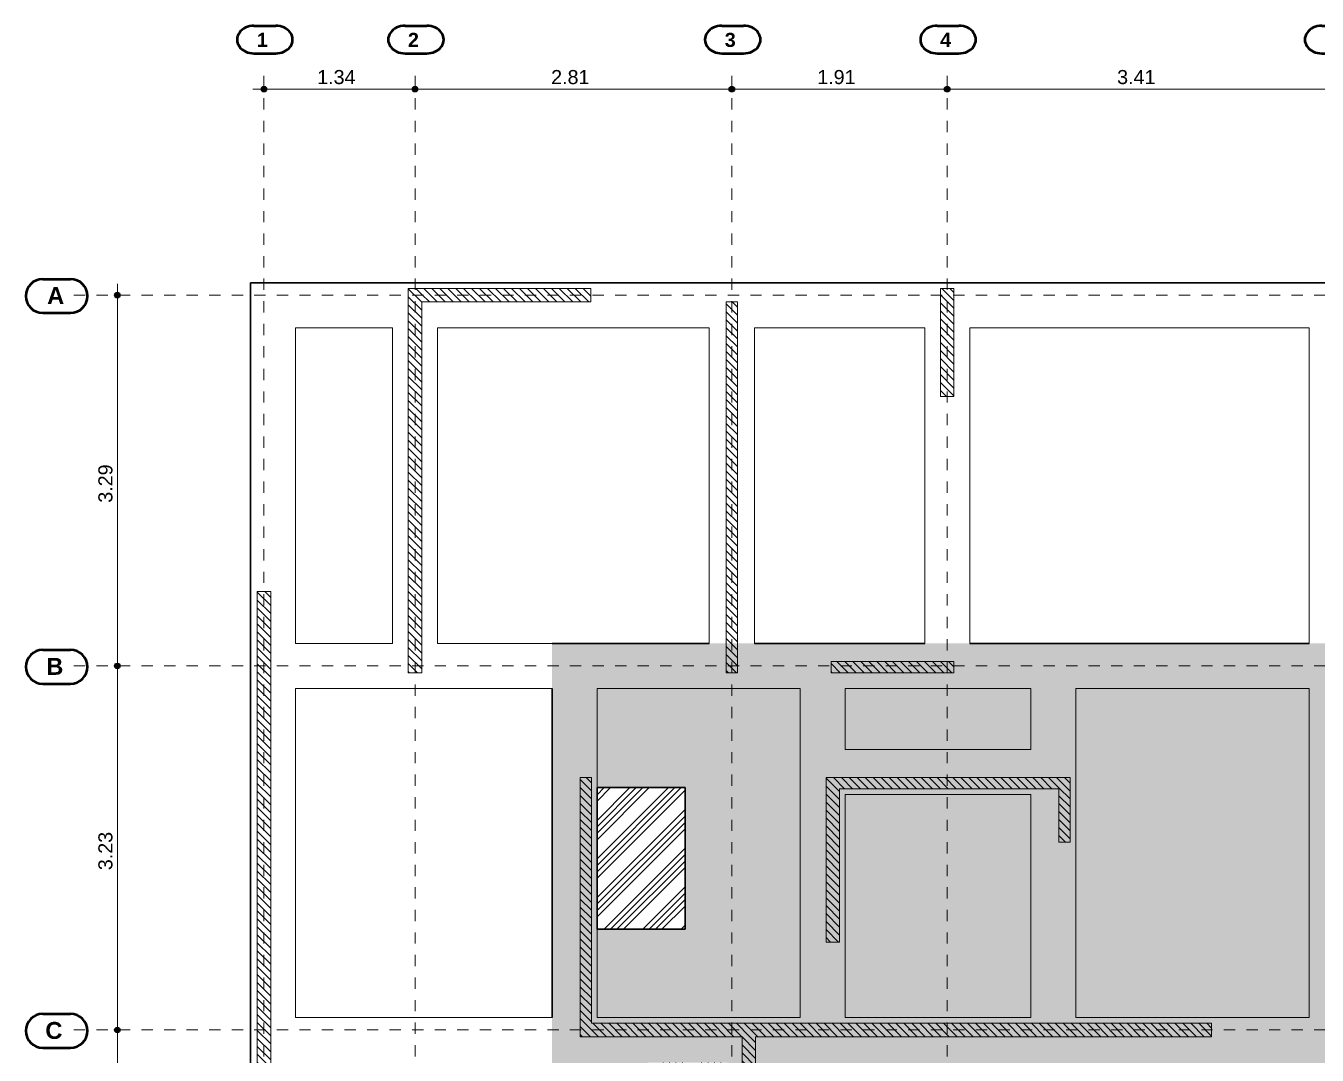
# Model space of a CAD drawing. Header units: metres. Extents: x 1.9 to 93.5, y 3.6 to 60.4.
# Drawn here: x 51.07 to 62.53, y 51.29 to 60.42 of the extents above; entities that cross this region are included whole.
import ezdxf

# ---------------------------------------------------------------- set-up
doc = ezdxf.new("R2010")
doc.units = ezdxf.units.M
doc.linetypes.add('-PYD PUNTEADO', pattern=[0.003177, 0.002118, -0.001059])
doc.linetypes.add('IMPORT-CENTER', pattern=[0.02, 0.0125, -0.0025, 0.0025, -0.0025])
for name, color, linetype, lineweight in [('ACHURADO-1', 8, 'Continuous', 9), ('CASETONES-1', 8, 'Continuous', 9), ('CONTORNO-1', 2, 'Continuous', 30), ('COTAS-2', 9, 'Continuous', 9), ('COTAS-50', 9, 'Continuous', 9), ('EJES-2', 1, 'IMPORT-CENTER', 9), ('MUROS-1', 8, 'Continuous', 9), ('MUROS-2', 8, '-PYD PUNTEADO', 9), ('TEXTEJES', 3, 'Continuous', 50)]:
    doc.layers.add(name, color=color, linetype=linetype, lineweight=lineweight)
doc.styles.add('Swis721 Ex BT_B_1', font='swisseb.ttf', dxfattribs={"height": 0.15})
doc.styles.add('Swis721 Ex BT_B_2', font='swisseb.ttf', dxfattribs={"height": 0.125})
doc.styles.add('Swis721 LtEx BT_4', font='swissel.ttf', dxfattribs={"height": 0.125})
doc.dimstyles.new('P_D-PLI-COT-EJE', dxfattribs={"dimscale": 0.3048, "dimtxt": 0.131878, "dimasz": 0.656168, "dimexe": 0.164042, "dimexo": 0.164042, "dimgap": 0.008202, "dimtad": 1, "dimrnd": 0.01, "dimzin": 0, "dimdsep": 46, "dimtxsty": 'Swis721 LtEx BT_4', "dimblk1": 'DOTSMALL', "dimblk2": 'DOTSMALL', "dimsah": 1, "dimcen": 0.09, "dimdle": 0.328084, "dimadec": 0, "dimazin": 0, "dimtfac": 1, "dimtdec": 4, "dimtix": 1, "dimtmove": 0, "dimatfit": 3, "dimfxl": 1, "dimtvp": 1, "dimtolj": 1, "dimtzin": 0, "dimarcsym": 2})
pattern_1 = [(315, (56.83287, 0), (0.03535534, 0.03535534), [])]

# ---------------------------------------------------------------- blocks, each defined once
blk = doc.blocks.new('Grid - P_D-DCA-EJE-VER-_1-75_-2560240-LOS-1_4 - REFUERZO SUP_ CIMENTACIÓN LOSA SUP_')
at = {"layer": 'TEXTEJES'}
for p, q in [((-0.00177, 0.00245), (0.00208, 0.00245)), ((-0.00177, -0.00245), (0.00208, -0.00245))]:
    blk.add_line(p, q, dxfattribs=at)
for centre, major_axis in [((-0.00177, 0), (-0.003, 0)), ((0.00208, 0), (0.003, 0))]:
    blk.add_ellipse(centre, major_axis=major_axis, ratio=0.817708, start_param=4.712389, end_param=7.853982, dxfattribs=at)
blk = doc.blocks.new('Grid - P_D-PLI-EJE-HOR-_1-75_-2561161-LOS-1_4 - REFUERZO SUP_ CIMENTACIÓN LOSA SUP_')
at = {"layer": 'TEXTEJES'}
for p, q in [((-0.00284, -0.00247), (-0.00284, 0.00247)), ((0.00316, -0.00247), (0.00316, 0.00247))]:
    blk.add_line(p, q, dxfattribs=at)
for centre, start, end in [((0.00016, 0.00247), 0, 180), ((0.00016, -0.00247), 180, 360)]:
    blk.add_arc(centre, 0.003, start, end, dxfattribs=at)
blk = doc.blocks.new('DIMBLOCK1-LOS-1_4 - REFUERZO SUP_ CIMENTACIÓN LOSA SUP_')
at = {"layer": 'COTAS-50', "lineweight": 25, "transparency": 16777216}
h = blk.add_hatch(color=256, dxfattribs=at)
edge = h.paths.add_edge_path()
edge.add_arc((53.187, 59.858), 0.025, 0, 360)
h = blk.add_hatch(color=256, dxfattribs=at)
edge = h.paths.add_edge_path()
edge.add_arc((54.527, 59.858), 0.025, 0, 360)
at = {"layer": 'COTAS-50', "transparency": 16777216}
for p, q in [((53.187, 59.844), (53.187, 59.908)), ((54.527, 59.844), (54.527, 59.908)), ((53.087, 59.858), (54.527, 59.858)), ((53.187, 59.858), (53.187, 59.844)), ((54.527, 59.858), (54.527, 59.844))]:
    blk.add_line(p, q, dxfattribs=at)
at = {"layer": 'COTAS-50', "lineweight": 25, "transparency": 16777216}
for centre in [(53.187, 59.858), (54.527, 59.858)]:
    blk.add_circle(centre, 0.025, dxfattribs=at)
at = {"layer": 'COTAS-50', "color": 0, "transparency": 16777216, "insert": (53.659, 60.027), "char_height": 0.125, "width": 0.47476, "attachment_point": 1, "line_spacing_factor": 0.989083, "style": 'Swis721 LtEx BT_4'}
blk.add_mtext('1.34', dxfattribs=at)
blk = doc.blocks.new('_DotSmall')
at = {"color": 0, "linetype": 'ByBlock', "const_width": 0.5}
blk.add_lwpolyline([(-0.0625, 0, 1), (0.0625, 0, 1)], format="xyb", close=True, dxfattribs=at)
blk = doc.blocks.new('DIMBLOCK2-LOS-1_4 - REFUERZO SUP_ CIMENTACIÓN LOSA SUP_')
at = {"layer": 'COTAS-50', "lineweight": 25, "transparency": 16777216}
h = blk.add_hatch(color=256, dxfattribs=at)
edge = h.paths.add_edge_path()
edge.add_arc((54.527, 59.858), 0.025, 0, 360)
h = blk.add_hatch(color=256, dxfattribs=at)
edge = h.paths.add_edge_path()
edge.add_arc((57.337, 59.858), 0.025, 0, 360)
at = {"layer": 'COTAS-50', "transparency": 16777216}
for p, q in [((54.527, 59.844), (54.527, 59.908)), ((57.337, 59.844), (57.337, 59.908)), ((54.527, 59.858), (57.337, 59.858)), ((54.527, 59.858), (54.527, 59.844)), ((57.337, 59.858), (57.337, 59.844))]:
    blk.add_line(p, q, dxfattribs=at)
at = {"layer": 'COTAS-50', "lineweight": 25, "transparency": 16777216}
for centre in [(54.527, 59.858), (57.337, 59.858)]:
    blk.add_circle(centre, 0.025, dxfattribs=at)
at = {"layer": 'COTAS-50', "color": 0, "transparency": 16777216, "insert": (55.734, 60.027), "char_height": 0.125, "width": 0.47476, "attachment_point": 1, "line_spacing_factor": 0.989083, "style": 'Swis721 LtEx BT_4'}
blk.add_mtext('2.81', dxfattribs=at)
blk = doc.blocks.new('DIMBLOCK3-LOS-1_4 - REFUERZO SUP_ CIMENTACIÓN LOSA SUP_')
at = {"layer": 'COTAS-50', "lineweight": 25, "transparency": 16777216}
h = blk.add_hatch(color=256, dxfattribs=at)
edge = h.paths.add_edge_path()
edge.add_arc((57.337, 59.858), 0.025, 0, 360)
h = blk.add_hatch(color=256, dxfattribs=at)
edge = h.paths.add_edge_path()
edge.add_arc((59.247, 59.858), 0.025, 0, 360)
at = {"layer": 'COTAS-50', "transparency": 16777216}
for p, q in [((57.337, 59.844), (57.337, 59.908)), ((59.247, 59.844), (59.247, 59.908)), ((57.337, 59.858), (59.247, 59.858)), ((57.337, 59.858), (57.337, 59.844)), ((59.247, 59.858), (59.247, 59.844))]:
    blk.add_line(p, q, dxfattribs=at)
at = {"layer": 'COTAS-50', "lineweight": 25, "transparency": 16777216}
for centre in [(57.337, 59.858), (59.247, 59.858)]:
    blk.add_circle(centre, 0.025, dxfattribs=at)
at = {"layer": 'COTAS-50', "color": 0, "transparency": 16777216, "insert": (58.094, 60.027), "char_height": 0.125, "width": 0.47476, "attachment_point": 1, "line_spacing_factor": 0.989083, "style": 'Swis721 LtEx BT_4'}
blk.add_mtext('1.91', dxfattribs=at)
blk = doc.blocks.new('DIMBLOCK4-LOS-1_4 - REFUERZO SUP_ CIMENTACIÓN LOSA SUP_')
at = {"layer": 'COTAS-50', "lineweight": 25, "transparency": 16777216}
h = blk.add_hatch(color=256, dxfattribs=at)
edge = h.paths.add_edge_path()
edge.add_arc((59.247, 59.858), 0.025, 0, 360)
h = blk.add_hatch(color=256, dxfattribs=at)
edge = h.paths.add_edge_path()
edge.add_arc((62.657, 59.858), 0.025, 0, 360)
at = {"layer": 'COTAS-50', "transparency": 16777216}
for p, q in [((59.247, 59.844), (59.247, 59.908)), ((62.657, 59.844), (62.657, 59.908)), ((59.247, 59.858), (62.657, 59.858)), ((59.247, 59.858), (59.247, 59.844)), ((62.657, 59.858), (62.657, 59.844))]:
    blk.add_line(p, q, dxfattribs=at)
at = {"layer": 'COTAS-50', "lineweight": 25, "transparency": 16777216}
for centre in [(59.247, 59.858), (62.657, 59.858)]:
    blk.add_circle(centre, 0.025, dxfattribs=at)
at = {"layer": 'COTAS-50', "color": 0, "transparency": 16777216, "insert": (60.754, 60.027), "char_height": 0.125, "width": 0.47476, "attachment_point": 1, "line_spacing_factor": 0.989083, "style": 'Swis721 LtEx BT_4'}
blk.add_mtext('3.41', dxfattribs=at)
blk = doc.blocks.new('DIMBLOCK17-LOS-1_4 - REFUERZO SUP_ CIMENTACIÓN LOSA SUP_')
at = {"layer": 'COTAS-50', "lineweight": 25, "transparency": 16777216}
h = blk.add_hatch(color=256, dxfattribs=at)
edge = h.paths.add_edge_path()
edge.add_arc((51.887, 58.03), 0.025, 0, 360)
h = blk.add_hatch(color=256, dxfattribs=at)
edge = h.paths.add_edge_path()
edge.add_arc((51.887, 54.74), 0.025, 0, 360)
at = {"layer": 'COTAS-50', "transparency": 16777216}
for p, q in [((51.887, 58.13), (51.887, 54.74)), ((51.872, 58.03), (51.937, 58.03)), ((51.887, 58.03), (51.872, 58.03)), ((51.872, 54.74), (51.937, 54.74)), ((51.887, 54.74), (51.872, 54.74))]:
    blk.add_line(p, q, dxfattribs=at)
at = {"layer": 'COTAS-50', "lineweight": 25, "transparency": 16777216}
for centre in [(51.887, 58.03), (51.887, 54.74)]:
    blk.add_circle(centre, 0.025, dxfattribs=at)
at = {"layer": 'COTAS-50', "color": 0, "transparency": 16777216, "insert": (51.718, 56.188), "char_height": 0.125, "width": 0.47476, "attachment_point": 1, "rotation": 90, "line_spacing_factor": 0.989083, "style": 'Swis721 LtEx BT_4'}
blk.add_mtext('3.29', dxfattribs=at)
blk = doc.blocks.new('DIMBLOCK18-LOS-1_4 - REFUERZO SUP_ CIMENTACIÓN LOSA SUP_')
at = {"layer": 'COTAS-50', "lineweight": 25, "transparency": 16777216}
h = blk.add_hatch(color=256, dxfattribs=at)
edge = h.paths.add_edge_path()
edge.add_arc((51.887, 54.74), 0.025, 0, 360)
h = blk.add_hatch(color=256, dxfattribs=at)
edge = h.paths.add_edge_path()
edge.add_arc((51.887, 51.51), 0.025, 0, 360)
at = {"layer": 'COTAS-50', "transparency": 16777216}
for p, q in [((51.872, 54.74), (51.937, 54.74)), ((51.887, 54.74), (51.872, 54.74)), ((51.887, 54.74), (51.887, 51.51)), ((51.872, 51.51), (51.937, 51.51)), ((51.887, 51.51), (51.872, 51.51))]:
    blk.add_line(p, q, dxfattribs=at)
at = {"layer": 'COTAS-50', "lineweight": 25, "transparency": 16777216}
for centre in [(51.887, 54.74), (51.887, 51.51)]:
    blk.add_circle(centre, 0.025, dxfattribs=at)
at = {"layer": 'COTAS-50', "color": 0, "transparency": 16777216, "insert": (51.718, 52.928), "char_height": 0.125, "width": 0.47476, "attachment_point": 1, "rotation": 90, "line_spacing_factor": 0.989083, "style": 'Swis721 LtEx BT_4'}
blk.add_mtext('3.23', dxfattribs=at)
blk = doc.blocks.new('DIMBLOCK19-LOS-1_4 - REFUERZO SUP_ CIMENTACIÓN LOSA SUP_')
at = {"layer": 'COTAS-50', "lineweight": 25, "transparency": 16777216}
h = blk.add_hatch(color=256, dxfattribs=at)
edge = h.paths.add_edge_path()
edge.add_arc((51.887, 51.51), 0.025, 0, 360)
h = blk.add_hatch(color=256, dxfattribs=at)
edge = h.paths.add_edge_path()
edge.add_arc((51.887, 50.09), 0.025, 0, 360)
at = {"layer": 'COTAS-50', "transparency": 16777216}
for p, q in [((51.872, 51.51), (51.937, 51.51)), ((51.887, 51.51), (51.872, 51.51)), ((51.887, 51.51), (51.887, 50.09)), ((51.872, 50.09), (51.937, 50.09)), ((51.887, 50.09), (51.872, 50.09))]:
    blk.add_line(p, q, dxfattribs=at)
at = {"layer": 'COTAS-50', "lineweight": 25, "transparency": 16777216}
for centre in [(51.887, 51.51), (51.887, 50.09)]:
    blk.add_circle(centre, 0.025, dxfattribs=at)
at = {"layer": 'COTAS-50', "color": 0, "transparency": 16777216, "insert": (51.718, 50.603), "char_height": 0.125, "width": 0.47476, "attachment_point": 1, "rotation": 90, "line_spacing_factor": 0.989083, "style": 'Swis721 LtEx BT_4'}
blk.add_mtext('1.42', dxfattribs=at)

msp = doc.modelspace()

# ---------------------------------------------------------------- hatches: boundary and pattern name
at = {"layer": 'ACHURADO-1'}
h = msp.add_hatch(dxfattribs=at)
h.set_pattern_fill('FP_1', color=256, style=0, pattern_type=2)
h.set_pattern_definition(pattern_1)
h.paths.add_polyline_path([(54.467, 54.68), (54.587, 54.68), (54.587, 58.09), (54.467, 58.09), (54.467, 56.47)])
h = msp.add_hatch(dxfattribs=at)
h.set_pattern_fill('FP_1', color=256, style=0, pattern_type=2)
h.set_pattern_definition(pattern_1)
h.paths.add_polyline_path([(56.087, 57.97), (56.087, 58.09), (54.587, 58.09), (54.587, 57.97)])
h = msp.add_hatch(dxfattribs=at)
h.set_pattern_fill('FP_1', color=256, style=0, pattern_type=2)
h.set_pattern_definition(pattern_1)
h.paths.add_polyline_path([(59.307, 57.13), (59.307, 58.09), (59.187, 58.09), (59.187, 57.13)])
h = msp.add_hatch(dxfattribs=at)
h.set_pattern_fill('FP_1', color=256, style=0, pattern_type=2)
h.set_pattern_definition(pattern_1)
h.paths.add_polyline_path([(57.387, 54.68), (57.387, 57.97), (57.287, 57.97), (57.287, 54.68)])
h = msp.add_hatch(dxfattribs=at)
h.set_pattern_fill('FP_1', color=256, style=0, pattern_type=2)
h.set_pattern_definition(pattern_1)
h.paths.add_polyline_path([(53.127, 44.78), (53.247, 44.78), (53.247, 55.4), (53.127, 55.4), (53.127, 50.263)])
h = msp.add_hatch(dxfattribs=at)
h.set_pattern_fill('FP_2', color=256, style=0, pattern_type=2)
h.set_pattern_definition([(45, (56.83287, 0), (-0.11404925, 0.11404925), []), (45, (56.94692, 0), (-0.11404925, 0.11404925), [0.20161, -0.04032, 0.00168, -0.03865])])
h.paths.add_polyline_path([(55.992, 45.24), (69.572, 45.24), (69.572, 54.94), (55.742, 54.94), (55.742, 45.24)])
h.paths.add_polyline_path([(78.247, 45.24), (88.512, 45.24), (88.512, 54.94), (74.682, 54.94), (74.682, 45.24), (77.157, 45.24)])
h.paths.add_polyline_path([(56.922, 46.52), (56.142, 46.52), (56.142, 47.775), (56.922, 47.775), (56.922, 47.614)])
h.paths.add_polyline_path([(87.332, 46.52), (87.332, 47.775), (88.112, 47.775), (88.112, 46.52)])
h.paths.add_polyline_path([(86.957, 48.96), (86.957, 49.89), (87.657, 49.89), (87.657, 48.96)])
h.paths.add_polyline_path([(57.297, 48.96), (56.597, 48.96), (56.597, 49.89), (57.297, 49.89)])
h.paths.add_polyline_path([(78.282, 49.091), (76.487, 49.091), (76.487, 51.09), (78.282, 51.09), (78.282, 50.263)])
h.paths.add_polyline_path([(65.967, 49.091), (65.967, 51.09), (67.767, 51.09), (67.767, 49.091)])
h.paths.add_polyline_path([(87.657, 50.29), (86.957, 50.29), (86.957, 51.22), (87.657, 51.22)])
h.paths.add_polyline_path([(56.597, 50.29), (56.597, 51.22), (57.297, 51.22), (57.297, 50.29)])
h.paths.add_polyline_path([(75.082, 52.405), (75.082, 53.66), (75.862, 53.66), (75.862, 52.405)])
h.paths.add_polyline_path([(88.112, 52.405), (87.332, 52.405), (87.332, 53.66), (88.112, 53.66)])
h.paths.add_polyline_path([(68.392, 52.405), (68.392, 53.66), (69.172, 53.66), (69.172, 52.405)])
h.paths.add_polyline_path([(56.142, 52.405), (56.142, 53.66), (56.922, 53.66), (56.922, 52.405), (56.788, 52.405)])
h = msp.add_hatch(dxfattribs=at)
h.set_pattern_fill('FP_1', color=256, style=0, pattern_type=2)
h.set_pattern_definition(pattern_1)
h.paths.add_polyline_path([(59.307, 54.68), (59.307, 54.78), (58.217, 54.78), (58.217, 54.68)])
h = msp.add_hatch(dxfattribs=at)
h.set_pattern_fill('FP_1', color=256, style=0, pattern_type=2)
h.set_pattern_definition(pattern_1)
h.paths.add_polyline_path([(56.092, 51.57), (56.092, 53.75), (55.992, 53.75), (55.992, 51.57)])
h = msp.add_hatch(dxfattribs=at)
h.set_pattern_fill('FP_1', color=256, style=0, pattern_type=2)
h.set_pattern_definition(pattern_1)
h.paths.add_polyline_path([(58.172, 53.65), (60.237, 53.65), (60.237, 53.75), (58.172, 53.75)])
h = msp.add_hatch(dxfattribs=at)
h.set_pattern_fill('FP_1', color=256, style=0, pattern_type=2)
h.set_pattern_definition(pattern_1)
h.paths.add_polyline_path([(60.337, 53.175), (60.337, 53.75), (60.237, 53.75), (60.237, 53.175)])
h = msp.add_hatch(dxfattribs=at)
h.set_pattern_fill('FP_3', color=256, style=0, pattern_type=2)
h.set_pattern_definition([(45, (56.83287, 0), (-0.1710774, 0.1710774), []), (45, (56.8899, 0), (-0.1710774, 0.1710774), []), (45, (56.94692, 0), (-0.1710774, 0.1710774), []), (45, (57.00394, 0), (-0.1710774, 0.1710774), [])])
h.paths.add_polyline_path([(56.922, 46.52), (56.922, 47.775), (56.142, 47.775), (56.142, 46.52)])
h.paths.add_polyline_path([(87.332, 46.52), (88.112, 46.52), (88.112, 47.775), (87.332, 47.775)])
h.paths.add_polyline_path([(86.957, 48.96), (87.657, 48.96), (87.657, 49.89), (86.957, 49.89), (86.957, 49.091)])
h.paths.add_polyline_path([(56.597, 48.96), (57.297, 48.96), (57.297, 49.89), (56.597, 49.89), (56.597, 49.091)])
h.paths.add_polyline_path([(86.957, 50.29), (87.657, 50.29), (87.657, 51.22), (86.957, 51.22), (86.957, 51.09)])
h.paths.add_polyline_path([(56.922, 50.29), (57.297, 50.29), (57.297, 51.22), (56.597, 51.22), (56.597, 50.29)])
h.paths.add_polyline_path([(69.172, 52.405), (69.172, 53.66), (68.392, 53.66), (68.392, 52.405), (68.78, 52.405)])
h.paths.add_polyline_path([(75.082, 52.405), (75.862, 52.405), (75.862, 53.66), (75.082, 53.66)])
h.paths.add_polyline_path([(87.332, 52.405), (88.112, 52.405), (88.112, 53.66), (87.332, 53.66)])
h.paths.add_polyline_path([(56.142, 52.405), (56.922, 52.405), (56.922, 53.66), (56.142, 53.66), (56.142, 53.582)])
h = msp.add_hatch(dxfattribs=at)
h.set_pattern_fill('FP_1', color=256, style=0, pattern_type=2)
h.set_pattern_definition(pattern_1)
h.paths.add_polyline_path([(58.292, 52.29), (58.292, 53.65), (58.172, 53.65), (58.172, 52.29)])
h = msp.add_hatch(dxfattribs=at)
h.set_pattern_fill('FP_1', color=256, style=0, pattern_type=2)
h.set_pattern_definition(pattern_1)
h.paths.add_polyline_path([(61.592, 51.45), (61.592, 51.57), (55.992, 51.57), (55.992, 51.45), (61.326, 51.45)])
h = msp.add_hatch(dxfattribs=at)
h.set_pattern_fill('FP_1', color=256, style=0, pattern_type=2)
h.set_pattern_definition(pattern_1)
h.paths.add_polyline_path([(57.427, 48.73), (57.547, 48.73), (57.547, 51.45), (57.427, 51.45), (57.427, 50.03)])

# ---------------------------------------------------------------- linework, layer by layer
at = {"layer": 'CASETONES-1'}
for p, q in [((53.467, 57.74), (53.467, 54.94)), ((53.467, 54.94), (53.467, 57.74)), ((54.327, 57.74), (53.467, 57.74)), ((53.467, 57.74), (54.327, 57.74)), ((54.327, 54.94), (54.327, 57.74)), ((54.327, 57.74), (54.327, 54.94)), ((57.137, 57.74), (54.727, 57.74)), ((54.727, 57.74), (57.137, 57.74)), ((54.727, 57.74), (54.727, 54.94)), ((54.727, 54.94), (54.727, 57.74)), ((57.137, 54.94), (57.137, 57.74)), ((57.137, 57.74), (57.137, 54.94)), ((59.047, 57.74), (57.537, 57.74)), ((57.537, 57.74), (59.047, 57.74)), ((57.537, 57.74), (57.537, 54.94)), ((57.537, 54.94), (57.537, 57.74)), ((59.047, 54.94), (59.047, 57.74)), ((59.047, 57.74), (59.047, 54.94)), ((62.457, 57.74), (59.447, 57.74)), ((59.447, 57.74), (62.457, 57.74)), ((59.447, 57.74), (59.447, 54.94)), ((59.447, 54.94), (59.447, 57.74)), ((62.457, 54.94), (62.457, 57.74)), ((62.457, 57.74), (62.457, 54.94)), ((54.327, 54.94), (53.467, 54.94)), ((53.467, 54.94), (54.327, 54.94)), ((55.742, 54.94), (54.727, 54.94)), ((54.727, 54.94), (55.742, 54.94)), ((57.137, 54.94), (55.742, 54.94)), ((59.047, 54.94), (57.537, 54.94)), ((62.457, 54.94), (59.447, 54.94)), ((53.467, 54.54), (53.467, 51.62)), ((53.467, 51.62), (53.467, 54.54)), ((55.742, 54.54), (53.467, 54.54)), ((53.467, 54.54), (55.742, 54.54)), ((55.742, 54.54), (55.742, 51.62)), ((57.942, 54.54), (56.142, 54.54)), ((56.142, 54.54), (57.942, 54.54)), ((56.142, 53.66), (56.142, 54.54)), ((56.142, 54.54), (56.142, 53.66)), ((57.942, 54.54), (57.942, 51.62)), ((57.942, 51.62), (57.942, 54.54)), ((59.987, 54.54), (58.342, 54.54)), ((58.342, 54.54), (59.987, 54.54)), ((58.342, 54), (58.342, 54.54)), ((58.342, 54.54), (58.342, 54)), ((59.987, 54.54), (59.987, 54)), ((59.987, 54), (59.987, 54.54)), ((62.457, 54.54), (60.387, 54.54)), ((60.387, 54.54), (62.457, 54.54)), ((60.387, 51.62), (60.387, 54.54)), ((60.387, 54.54), (60.387, 51.62)), ((62.457, 54.54), (62.457, 51.62)), ((62.457, 51.62), (62.457, 54.54)), ((59.987, 54), (58.342, 54)), ((58.342, 54), (59.987, 54)), ((56.142, 51.62), (56.142, 53.66)), ((58.342, 51.62), (58.342, 53.6)), ((58.342, 53.6), (58.342, 51.62)), ((58.342, 53.6), (59.987, 53.6)), ((59.987, 53.6), (58.342, 53.6)), ((59.987, 53.6), (59.987, 51.62)), ((59.987, 51.62), (59.987, 53.6)), ((56.142, 52.405), (56.142, 51.62)), ((55.742, 51.62), (53.467, 51.62)), ((53.467, 51.62), (55.742, 51.62)), ((57.942, 51.62), (56.142, 51.62)), ((56.142, 51.62), (57.942, 51.62)), ((59.987, 51.62), (58.342, 51.62)), ((58.342, 51.62), (59.987, 51.62)), ((62.457, 51.62), (60.387, 51.62)), ((60.387, 51.62), (62.457, 51.62))]:
    msp.add_line(p, q, dxfattribs=at)
at = {"layer": 'CONTORNO-1'}
for p, q in [((53.067, 58.14), (91.207, 58.14)), ((53.067, 42.04), (53.067, 58.14)), ((57.137, 54.94), (55.742, 54.94)), ((59.047, 54.94), (57.537, 54.94)), ((62.457, 54.94), (59.447, 54.94)), ((55.742, 54.54), (55.742, 51.62)), ((56.142, 53.66), (56.922, 53.66)), ((56.142, 52.405), (56.142, 53.66)), ((56.922, 53.66), (56.922, 52.405)), ((56.922, 52.405), (56.142, 52.405))]:
    msp.add_line(p, q, dxfattribs=at)
at = {"layer": 'EJES-2'}
for p, q in [((53.187, 40.476), (53.187, 60.05)), ((54.527, 40.476), (54.527, 60.05)), ((57.337, 40.476), (57.337, 60.05)), ((59.247, 40.476), (59.247, 60.05)), ((51.501, 58.03), (93.059, 58.03)), ((51.501, 54.74), (93.059, 54.74)), ((51.501, 51.51), (93.059, 51.51))]:
    msp.add_line(p, q, dxfattribs=at)
at = {"layer": 'MUROS-1'}
for p, q in [((56.087, 58.09), (54.467, 58.09)), ((54.467, 58.09), (54.467, 54.68)), ((56.087, 57.97), (56.087, 58.09)), ((59.187, 58.09), (59.187, 57.13)), ((59.307, 58.09), (59.187, 58.09)), ((59.307, 57.13), (59.307, 58.09)), ((54.587, 57.97), (56.087, 57.97)), ((54.587, 54.68), (54.587, 57.97)), ((57.287, 57.97), (57.287, 54.68)), ((57.387, 57.97), (57.287, 57.97)), ((57.387, 54.68), (57.387, 57.97)), ((59.187, 57.13), (59.307, 57.13)), ((53.127, 55.4), (53.127, 44.78)), ((53.247, 55.4), (53.127, 55.4)), ((53.247, 44.78), (53.247, 55.4)), ((59.307, 54.78), (58.217, 54.78)), ((58.217, 54.78), (58.217, 54.68)), ((59.307, 54.68), (59.307, 54.78)), ((54.467, 54.68), (54.587, 54.68)), ((57.287, 54.68), (57.387, 54.68)), ((58.217, 54.68), (59.307, 54.68)), ((55.992, 53.75), (55.992, 51.45)), ((56.092, 53.75), (55.992, 53.75)), ((56.092, 51.57), (56.092, 53.75)), ((60.337, 53.75), (58.172, 53.75)), ((58.172, 53.75), (58.172, 52.29)), ((60.337, 53.175), (60.337, 53.75)), ((58.292, 53.65), (60.237, 53.65)), ((58.292, 52.29), (58.292, 53.65)), ((60.237, 53.65), (60.237, 53.175)), ((60.237, 53.175), (60.337, 53.175)), ((58.172, 52.29), (58.292, 52.29)), ((61.592, 51.57), (56.092, 51.57)), ((61.592, 51.45), (61.592, 51.57)), ((55.992, 51.45), (57.427, 51.45)), ((57.427, 51.45), (57.427, 48.73)), ((57.547, 51.45), (61.592, 51.45)), ((57.547, 48.73), (57.547, 51.45))]:
    msp.add_line(p, q, dxfattribs=at)
at = {"layer": 'MUROS-2'}
for p, q in [((56.087, 58.09), (54.467, 58.09)), ((54.467, 58.09), (54.467, 54.68)), ((56.087, 58.09), (56.087, 57.97)), ((59.187, 58.09), (59.187, 57.13)), ((59.187, 58.09), (59.307, 58.09)), ((59.307, 57.13), (59.307, 58.09)), ((54.587, 57.97), (56.087, 57.97)), ((54.587, 54.68), (54.587, 57.97)), ((57.287, 57.97), (57.287, 54.68)), ((57.287, 57.97), (57.387, 57.97)), ((57.387, 54.68), (57.387, 57.97)), ((59.307, 57.13), (59.187, 57.13)), ((53.127, 55.4), (53.127, 44.78)), ((53.127, 55.4), (53.247, 55.4)), ((53.247, 50.15), (53.247, 55.4)), ((59.307, 54.78), (58.217, 54.78)), ((58.217, 54.68), (58.217, 54.78)), ((59.307, 54.78), (59.307, 54.68)), ((54.587, 54.68), (54.467, 54.68)), ((57.387, 54.68), (57.287, 54.68)), ((58.217, 54.68), (59.307, 54.68)), ((55.992, 53.75), (55.992, 51.45)), ((55.992, 53.75), (56.092, 53.75)), ((56.092, 51.57), (56.092, 53.75)), ((60.337, 53.75), (58.172, 53.75)), ((58.172, 53.75), (58.172, 52.29)), ((60.337, 53.175), (60.337, 53.75)), ((58.292, 53.65), (60.237, 53.65)), ((58.292, 52.29), (58.292, 53.65)), ((60.237, 53.65), (60.237, 53.175)), ((60.337, 53.175), (60.237, 53.175)), ((58.292, 52.29), (58.172, 52.29)), ((61.592, 51.57), (56.092, 51.57)), ((61.592, 51.57), (61.592, 51.45)), ((55.992, 51.45), (57.427, 51.45)), ((57.427, 51.45), (57.427, 50.15)), ((57.547, 51.45), (61.592, 51.45)), ((57.547, 48.73), (57.547, 51.45))]:
    msp.add_line(p, q, dxfattribs=at)

# ---------------------------------------------------------------- block references
at = {"layer": 'TEXTEJES', "xscale": 49.99999999999998, "yscale": 49.99999999999998, "zscale": 49.99999999999998}
for p in [(53.187, 60.297), (54.527, 60.297), (57.337, 60.297), (59.247, 60.297), (62.657, 60.297)]:
    msp.add_blockref('Grid - P_D-DCA-EJE-VER-_1-75_-2560240-LOS-1_4 - REFUERZO SUP_ CIMENTACIÓN LOSA SUP_', p, dxfattribs=at)
at = {"layer": 'TEXTEJES', "xscale": 49.99999999999998, "yscale": 49.99999999999998, "zscale": 49.99999999999998, "rotation": 269.9999999999995}
for p in [(51.348, 58.03), (51.348, 54.74), (51.348, 51.51)]:
    msp.add_blockref('Grid - P_D-PLI-EJE-HOR-_1-75_-2561161-LOS-1_4 - REFUERZO SUP_ CIMENTACIÓN LOSA SUP_', p, dxfattribs=at)

# ---------------------------------------------------------------- texts
at = {"layer": 'TEXTEJES', "attachment_point": 1}
for s, insert, char_height, width, style in [('\\fSwis721 Ex BT|b1|i0|c0|p34|;2', (54.464, 60.357), 0.125, 0.15633, 'Swis721 Ex BT_B_2'), ('\\fSwis721 Ex BT|b1|i0|c0|p34|;3', (57.274, 60.357), 0.125, 0.15633, 'Swis721 Ex BT_B_2'), ('\\fSwis721 Ex BT|b1|i0|c0|p34|;1', (53.124, 60.357), 0.125, 0.15633, 'Swis721 Ex BT_B_2'), ('\\fSwis721 Ex BT|b1|i0|c0|p34|;4', (59.184, 60.357), 0.125, 0.15633, 'Swis721 Ex BT_B_2'), ('\\fSwis721 Ex BT|b1|i0|c0|p34|;A', (51.264, 58.101), 0.15, 0.20042, 'Swis721 Ex BT_B_1'), ('\\fSwis721 Ex BT|b1|i0|c0|p34|;B', (51.256, 54.811), 0.15, 0.22046, 'Swis721 Ex BT_B_1'), ('\\fSwis721 Ex BT|b1|i0|c0|p34|;C', (51.248, 51.581), 0.15, 0.24051, 'Swis721 Ex BT_B_1')]:
    msp.add_mtext(s, dxfattribs=dict(at, insert=insert, char_height=char_height, width=width, style=style))

# ---------------------------------------------------------------- dimensions: what is measured, and where the dimension line sits
at = {"layer": 'COTAS-2'}
for base, p1, p2, override, picture, middle in [((54.527, 59.858), (53.187, 59.894), (54.527, 59.894), {"dimpost": '<>', "dimfxl": 1.34}, 'DIMBLOCK1-LOS-1_4 - REFUERZO SUP_ CIMENTACIÓN LOSA SUP_', (53.857, 59.925)), ((57.337, 59.858), (54.527, 59.894), (57.337, 59.894), {"dimpost": '<>', "dimfxl": 2.81}, 'DIMBLOCK2-LOS-1_4 - REFUERZO SUP_ CIMENTACIÓN LOSA SUP_', (55.932, 59.925)), ((59.247, 59.858), (57.337, 59.894), (59.247, 59.894), {"dimpost": '<>', "dimfxl": 1.91}, 'DIMBLOCK3-LOS-1_4 - REFUERZO SUP_ CIMENTACIÓN LOSA SUP_', (58.292, 59.925)), ((62.657, 59.858), (59.247, 59.894), (62.657, 59.894), {"dimpost": '<>', "dimfxl": 3.41}, 'DIMBLOCK4-LOS-1_4 - REFUERZO SUP_ CIMENTACIÓN LOSA SUP_', (60.952, 59.925))]:
    dim = msp.add_linear_dim(base=base, p1=p1, p2=p2, dimstyle='P_D-PLI-COT-EJE', override=override, dxfattribs=at)
    dim.commit()
    dim.dimension.update_dxf_attribs({"geometry": picture, "text_midpoint": middle})
for base, p1, p2, override, picture, middle in [((51.887, 54.74), (51.922, 58.03), (51.922, 54.74), {"dimpost": '<>', "dimfxl": 3.29}, 'DIMBLOCK17-LOS-1_4 - REFUERZO SUP_ CIMENTACIÓN LOSA SUP_', (51.82, 56.385)), ((51.887, 51.51), (51.922, 54.74), (51.922, 51.51), {"dimpost": '<>', "dimfxl": 3.23}, 'DIMBLOCK18-LOS-1_4 - REFUERZO SUP_ CIMENTACIÓN LOSA SUP_', (51.82, 53.125)), ((51.887, 50.09), (51.922, 51.51), (51.922, 50.09), {"dimpost": '<>', "dimfxl": 1.42}, 'DIMBLOCK19-LOS-1_4 - REFUERZO SUP_ CIMENTACIÓN LOSA SUP_', (51.822, 50.8))]:
    dim = msp.add_linear_dim(base=base, p1=p1, p2=p2, angle=90, dimstyle='P_D-PLI-COT-EJE', override=override, dxfattribs=at)
    dim.commit()
    dim.dimension.update_dxf_attribs({"geometry": picture, "text_midpoint": middle})

doc.saveas('drawing.dxf')
